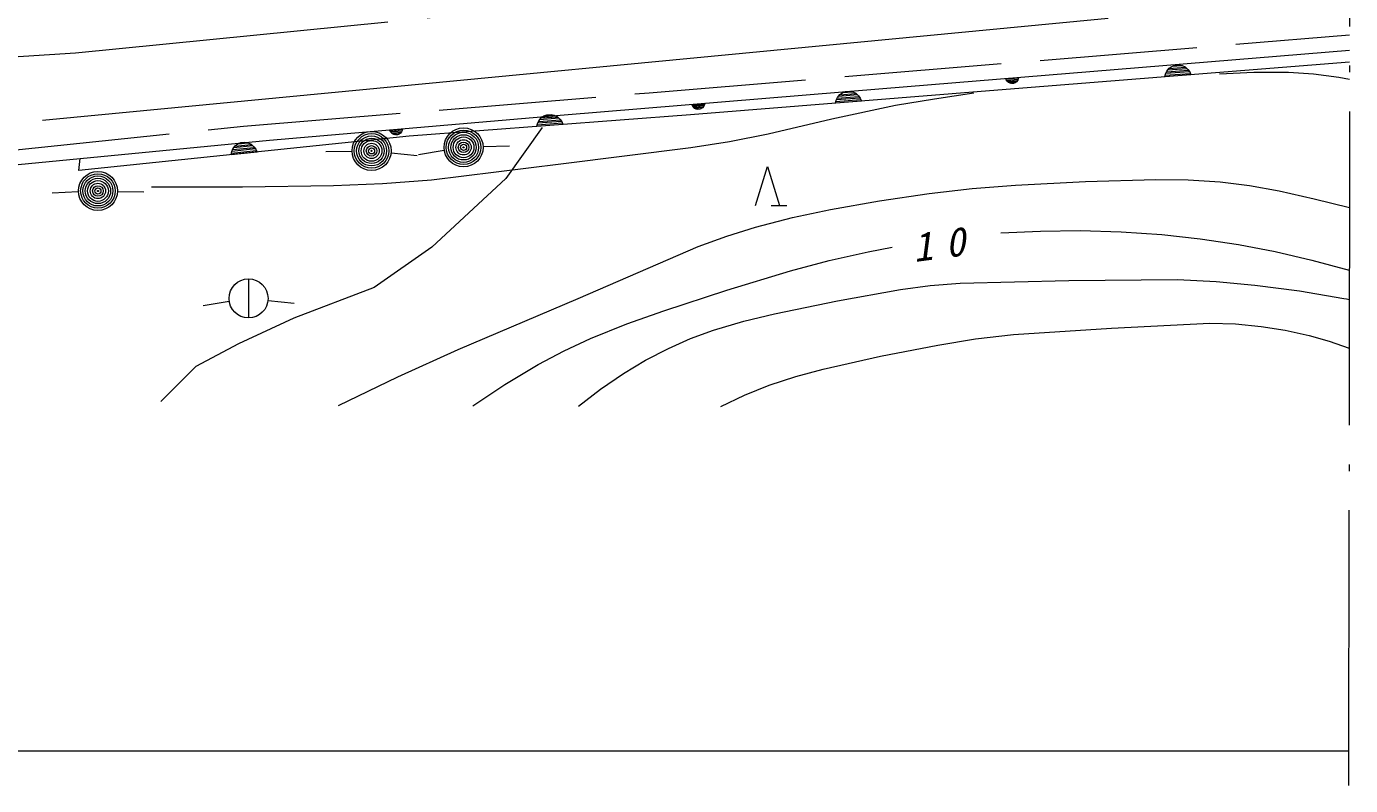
# Model space of a CAD drawing. Units: millimetres, scale not verified. Extents: x 40000 to 680000, y 20000 to 380000.
# Drawn here: x 521796 to 572395, y 229127 to 258147 of the extents above; entities that cross this region are included whole.
import ezdxf

# ---------------------------------------------------------------- set-up
doc = ezdxf.new("R2010")
doc.units = ezdxf.units.MM
doc.header["$LTSCALE"] = 1000
doc.linetypes.add('DASHED', pattern=[7.5, 6, -1.5])
doc.linetypes.add('LONG_DASHED_DOTTED', pattern=[15.25, 12, -1.5, 0.25, -1.5])
doc.layers.add('S-BGD', color=7, linetype='Continuous', lineweight=13)
doc.styles.add('ＭＳ ゴシック', font='')
doc.styles.get('ＭＳ ゴシック').set_extended_font_data('MS Gothic')

msp = doc.modelspace()

# ---------------------------------------------------------------- linework, layer by layer
at = {"layer": 'S-BGD', "linetype": 'LONG_DASHED_DOTTED'}
for p, q in [((572395, 285400), (572322, 229127)), ((523670, 257133), (571469, 261911)), ((516229, 256664), (523670, 257133))]:
    msp.add_line(p, q, dxfattribs=at)
at = {"layer": 'S-BGD'}
for p, q in [((522408, 254563), (563129, 258463)), ((554516, 255772), (572355, 257242)), ((572355, 256778), (559237, 255733)), ((565378, 256435), (565466, 256553)), ((565466, 256553), (565571, 256621)), ((565470, 256543), (566073, 256591)), ((565571, 256621), (565685, 256668)), ((565951, 256644), (565579, 256614)), ((565685, 256668), (565840, 256680)), ((565840, 256680), (565960, 256652)), ((565960, 256652), (566074, 256601)), ((566074, 256601), (566180, 256499)), ((559217, 256159), (559715, 256200)), ((559240, 256103), (559217, 256159)), ((559705, 256168), (559232, 256129)), ((559274, 256057), (559240, 256103)), ((559247, 256099), (559695, 256136)), ((559679, 256103), (559269, 256069)), ((559327, 256006), (559274, 256057)), ((559294, 256040), (559657, 256070)), ((559630, 256036), (559328, 256011)), ((559631, 256031), (559579, 255997)), ((559675, 256090), (559631, 256031)), ((559700, 256141), (559675, 256090)), ((559715, 256200), (559700, 256141)), ((565298, 256216), (565328, 256333)), ((566294, 256295), (565298, 256216)), ((565318, 256280), (566265, 256355)), ((565328, 256333), (565378, 256435)), ((566235, 256416), (565338, 256344)), ((565370, 256409), (566190, 256475)), ((566140, 256533), (565415, 256476)), ((566180, 256499), (566248, 256407)), ((566248, 256407), (566294, 256295)), ((567384, 256332), (568705, 256397)), ((568705, 256397), (570023, 256402)), ((570023, 256402), (570985, 256333)), ((570985, 256333), (571953, 256204)), ((571953, 256204), (572150, 256172)), ((572150, 256172), (572357, 256138)), ((542347, 254765), (554516, 255772)), ((559237, 255733), (547176, 254765)), ((552788, 255429), (552876, 255546)), ((553550, 255528), (552825, 255469)), ((552876, 255546), (552981, 255615)), ((552880, 255536), (553483, 255585)), ((552981, 255615), (553095, 255662)), ((553361, 255638), (552989, 255608)), ((553095, 255662), (553250, 255674)), ((553250, 255674), (553370, 255646)), ((553370, 255646), (553485, 255595)), ((553485, 255595), (553591, 255493)), ((556501, 255385), (557994, 255613)), ((559384, 255981), (559327, 256006)), ((559445, 255967), (559384, 255981)), ((559389, 255985), (559575, 256000)), ((559522, 255973), (559445, 255967)), ((559579, 255997), (559522, 255973)), ((547221, 255168), (547719, 255210)), ((547244, 255113), (547221, 255168)), ((547709, 255177), (547236, 255138)), ((547278, 255067), (547244, 255113)), ((547251, 255108), (547699, 255145)), ((547683, 255113), (547273, 255079)), ((547331, 255016), (547278, 255067)), ((547298, 255049), (547661, 255079)), ((547633, 255046), (547332, 255021)), ((547635, 255041), (547583, 255006)), ((547679, 255100), (547635, 255041)), ((547704, 255151), (547679, 255100)), ((547719, 255210), (547704, 255151)), ((552570, 254618), (555012, 255135)), ((552708, 255209), (552739, 255327)), ((553705, 255289), (552708, 255209)), ((552728, 255274), (553675, 255349)), ((552739, 255327), (552788, 255429)), ((553645, 255410), (552748, 255338)), ((552780, 255403), (553600, 255469)), ((553591, 255493), (553658, 255401)), ((553658, 255401), (553705, 255289)), ((555012, 255135), (556501, 255385)), ((531086, 253798), (542347, 254765)), ((547176, 254765), (536418, 253953)), ((541329, 254439), (541379, 254541)), ((542236, 254518), (541339, 254450)), ((541371, 254515), (542191, 254577)), ((541379, 254541), (541468, 254658)), ((542142, 254636), (541416, 254581)), ((541468, 254658), (541573, 254726)), ((541472, 254648), (542075, 254694)), ((541573, 254726), (541688, 254772)), ((541953, 254747), (541582, 254719)), ((541688, 254772), (541842, 254784)), ((541842, 254784), (541962, 254755)), ((541962, 254755), (542077, 254704)), ((542077, 254704), (542182, 254601)), ((542182, 254601), (542249, 254509)), ((547388, 254990), (547331, 255016)), ((547448, 254977), (547388, 254990)), ((547393, 254995), (547579, 255010)), ((547526, 254983), (547448, 254977)), ((547583, 255006), (547526, 254983)), ((550142, 254042), (552570, 254618)), ((535671, 254192), (536170, 254235)), ((535695, 254136), (535671, 254192)), ((536160, 254203), (535687, 254162)), ((535729, 254090), (535695, 254136)), ((535702, 254132), (536150, 254170)), ((536134, 254138), (535724, 254102)), ((535782, 254040), (535729, 254090)), ((535749, 254073), (536112, 254104)), ((535840, 254014), (535782, 254040)), ((536085, 254071), (535783, 254045)), ((535900, 254001), (535840, 254014)), ((535844, 254019), (536030, 254035)), ((535977, 254007), (535900, 254001)), ((536034, 254031), (535977, 254007)), ((536086, 254066), (536034, 254031)), ((536130, 254125), (536086, 254066)), ((536155, 254176), (536130, 254125)), ((536170, 254235), (536155, 254176)), ((541298, 254322), (541329, 254439)), ((542295, 254397), (541298, 254322)), ((541318, 254386), (542266, 254457)), ((542249, 254509), (542295, 254397)), ((548664, 253750), (550142, 254042)), ((536418, 253953), (523803, 252637)), ((523846, 253102), (531086, 253798)), ((529681, 253439), (530499, 253524)), ((529688, 253465), (529774, 253584)), ((530448, 253582), (529724, 253506)), ((529774, 253584), (529877, 253655)), ((529777, 253574), (530379, 253637)), ((529877, 253655), (529990, 253705)), ((530256, 253687), (529885, 253649)), ((529990, 253705), (530144, 253721)), ((530144, 253721), (530265, 253696)), ((530265, 253696), (530380, 253647)), ((530380, 253647), (530489, 253548)), ((530489, 253548), (530559, 253457)), ((539249, 253552), (540249, 253588)), ((542220, 252891), (547184, 253519)), ((547184, 253519), (548664, 253750)), ((515893, 252316), (523846, 253102)), ((523803, 252637), (523846, 253102)), ((529613, 253243), (529641, 253362)), ((530608, 253347), (529613, 253243)), ((529632, 253308), (530577, 253406)), ((529641, 253362), (529688, 253465)), ((530545, 253466), (529650, 253373)), ((530559, 253457), (530608, 253347)), ((534234, 253373), (533235, 253349)), ((535730, 253316), (536725, 253216)), ((537760, 253404), (536773, 253242)), ((537272, 252287), (542220, 252891)), ((549654, 251299), (550111, 252795)), ((550111, 252795), (550569, 251299)), ((526580, 252021), (530056, 252012)), ((530056, 252012), (533533, 252063)), ((533533, 252063), (535400, 252144)), ((535400, 252144), (537272, 252287)), ((557940, 251950), (559591, 252077)), ((559591, 252077), (562266, 252217)), ((562266, 252217), (564960, 252298)), ((564960, 252298), (566189, 252279)), ((566189, 252279), (567411, 252201)), ((567411, 252201), (568538, 252061)), ((568538, 252061), (569667, 251860)), ((523778, 251822), (522779, 251773)), ((525277, 251843), (526276, 251823)), ((552516, 251145), (554397, 251483)), ((554397, 251483), (556294, 251762)), ((556294, 251762), (557940, 251950)), ((569667, 251860), (571006, 251563)), ((571006, 251563), (572351, 251227)), ((550258, 251299), (550858, 251299)), ((551076, 250838), (552516, 251145)), ((548555, 250133), (549662, 250474)), ((549662, 250474), (551076, 250838)), ((547469, 249734), (548555, 250133)), ((559037, 250252), (560545, 250327)), ((560545, 250327), (562066, 250341)), ((562066, 250341), (563625, 250296)), ((563625, 250296), (565183, 250190)), ((565183, 250190), (566645, 250034)), ((566645, 250034), (568109, 249817)), ((542881, 247753), (547469, 249734)), ((552474, 249199), (553964, 249535)), ((553964, 249535), (554415, 249625)), ((554415, 249625), (554876, 249712)), ((568109, 249817), (569520, 249543)), ((569520, 249543), (570919, 249211)), ((550997, 248805), (552474, 249199)), ((570919, 249211), (571634, 249024)), ((571634, 249024), (572347, 248830)), ((530282, 248495), (530282, 247002)), ((548566, 248070), (550997, 248805)), ((561628, 248433), (565779, 248471)), ((565779, 248471), (567258, 248398)), ((546157, 247280), (548566, 248070)), ((552787, 247658), (555196, 248092)), ((555196, 248092), (556330, 248243)), ((556330, 248243), (557473, 248335)), ((557473, 248335), (561628, 248433)), ((567258, 248398), (568743, 248263)), ((568743, 248263), (570448, 248038)), ((570448, 248038), (572140, 247753)), ((529542, 247630), (528554, 247471)), ((531028, 247672), (532023, 247570)), ((538290, 245798), (542881, 247753)), ((550380, 247163), (552787, 247658)), ((572140, 247753), (572238, 247735)), ((572238, 247735), (572346, 247715)), ((544742, 246776), (546157, 247280)), ((549204, 246877), (550380, 247163)), ((543351, 246217), (544742, 246776)), ((547177, 246216), (548057, 246537)), ((548057, 246537), (549204, 246877)), ((559515, 246370), (563263, 246617)), ((563263, 246617), (567022, 246804)), ((567022, 246804), (567999, 246773)), ((567999, 246773), (568976, 246682)), ((568976, 246682), (569896, 246537)), ((569896, 246537), (570814, 246332)), ((542338, 245749), (543351, 246217)), ((546327, 245841), (547177, 246216)), ((554431, 245538), (556630, 245968)), ((556630, 245968), (558069, 246199)), ((558069, 246199), (559515, 246370)), ((570814, 246332), (571580, 246110)), ((571580, 246110), (572343, 245848)), ((535989, 244755), (538290, 245798)), ((541353, 245228), (542338, 245749)), ((545455, 245389), (546327, 245841)), ((552240, 245049), (554431, 245538)), ((540083, 244459), (541353, 245228)), ((544613, 244882), (545455, 245389)), ((551197, 244771), (552240, 245049)), ((533715, 243657), (535989, 244755)), ((538849, 243643), (540083, 244459)), ((543728, 244276), (544613, 244882)), ((549239, 244052), (550176, 244435)), ((550176, 244435), (551197, 244771)), ((542894, 243631), (543728, 244276)), ((548334, 243616), (549239, 244052)), ((331624, 230454), (572323, 230454))]:
    msp.add_line(p, q, dxfattribs=at)
at = {"layer": 'S-BGD', "linetype": 'DASHED'}
for p, q in [((545591, 255612), (572359, 257831)), ((530094, 254334), (545591, 255612)), ((521276, 253415), (530094, 254334)), ((541500, 254279), (540115, 252329)), ((540115, 252329), (537293, 249712)), ((537293, 249712), (535086, 248173)), ((535086, 248173), (532008, 246993)), ((532008, 246993), (529904, 246018)), ((529904, 246018), (528262, 245146)), ((528262, 245146), (526928, 243812))]:
    msp.add_line(p, q, dxfattribs=at)
at = {"layer": 'S-BGD'}
for centre, radius in [((534984, 253390), 746), ((534984, 253390), 660), ((538500, 253526), 746), ((538500, 253526), 660), ((538500, 253526), 574), ((538500, 253526), 484), ((534984, 253390), 574), ((534984, 253390), 484), ((534984, 253390), 398), ((534984, 253390), 292), ((534984, 253390), 202), ((534984, 253390), 116), ((538500, 253526), 398), ((538500, 253526), 292), ((538500, 253526), 202), ((538500, 253526), 116), ((538500, 253526), 22.5), ((534984, 253390), 22.5), ((524527, 251858), 746), ((524527, 251858), 660), ((524527, 251858), 574), ((524527, 251858), 484), ((524527, 251858), 398), ((524527, 251858), 292), ((524527, 251858), 202), ((524527, 251858), 116), ((524527, 251858), 22.5), ((530282, 247749), 746)]:
    msp.add_circle(centre, radius, dxfattribs=at)

# ---------------------------------------------------------------- texts
at = {"layer": 'S-BGD', "insert": (555729, 249121), "char_height": 1100, "attachment_point": 7, "rotation": 7.5, "style": 'ＭＳ ゴシック'}
msp.add_mtext('\\T1.67;\\Q15;10', dxfattribs=at)

doc.saveas('drawing.dxf')
